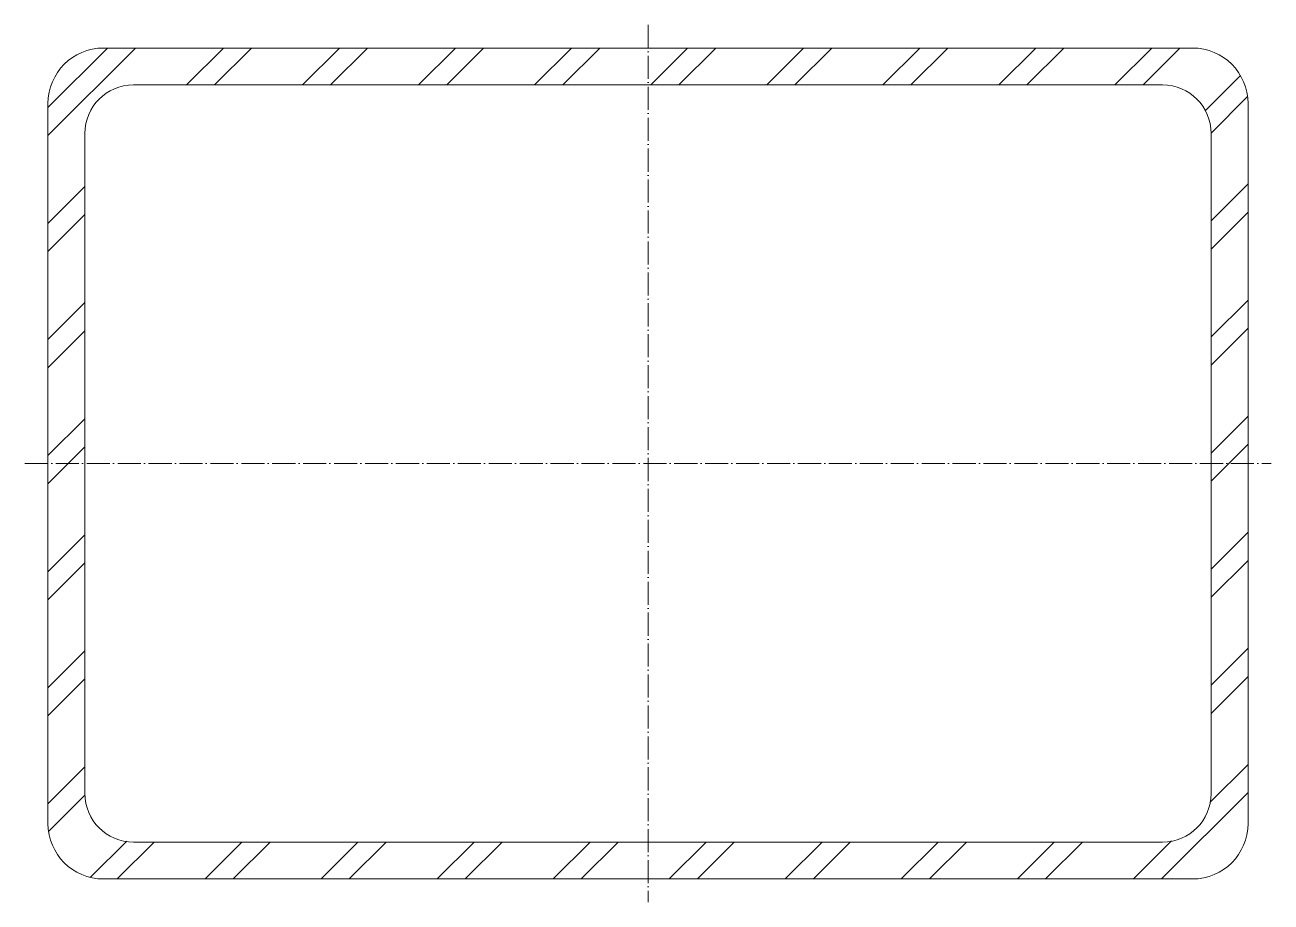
# Model space of a CAD drawing. Header units: metres. Extents: x -135 to 135, y -95 to 95.
import ezdxf

# ---------------------------------------------------------------- set-up
doc = ezdxf.new("R2010")
doc.units = ezdxf.units.M
doc.linetypes.add('MV_hartlijn_staal', pattern=[6.6, 5, -0.8, 0, -0.8])
doc.layers.add('A-DETL-GENF', color=92, linetype='Continuous', lineweight=18)

# ---------------------------------------------------------------- blocks, each defined once
blk = doc.blocks.new('28 Staalprofielen- koker RHS-2d - K260_180_8-5067753-00_0 Basismaterialen')
at = {"layer": 'A-DETL-GENF', "lineweight": 13}
h = blk.add_hatch(dxfattribs=at)
h.set_pattern_fill('FP_307', color=256, style=0, pattern_type=2)
h.set_pattern_definition([(225, (-2820.222, -3147.215), (12.57236, -12.57236), []), (225, (-2820.222, -3166.265), (12.57236, -12.57236), [])])
h.paths.add_polyline_path([(118, 90), (-118, 90), (-121.11, 89.59), (-124, 88.39), (-126.49, 86.49), (-128.39, 84), (-129.59, 81.11), (-130, 78), (-130, -78), (-129.59, -81.11), (-128.39, -84), (-126.49, -86.49), (-124, -88.39), (-121.11, -89.59), (-118, -90), (118, -90), (121.11, -89.59), (124, -88.39), (126.49, -86.49), (128.39, -84), (129.59, -81.11), (130, -78), (130, 78), (129.59, 81.11), (128.39, 84), (126.49, 86.49), (124, 88.39), (121.11, 89.59)])
h.paths.add_polyline_path([(-111.5, 82), (111.5, 82), (114.22, 81.64), (116.75, 80.59), (118.92, 78.92), (120.59, 76.75), (121.64, 74.22), (122, 71.5), (122, -71.5), (121.64, -74.22), (120.59, -76.75), (118.92, -78.92), (116.75, -80.59), (114.22, -81.64), (111.5, -82), (-111.5, -82), (-114.22, -81.64), (-116.75, -80.59), (-118.92, -78.92), (-120.59, -76.75), (-121.64, -74.22), (-122, -71.5), (-122, 71.5), (-121.64, 74.22), (-120.59, 76.75), (-118.92, 78.92), (-116.75, 80.59), (-114.22, 81.64)])
at = {"layer": 'A-DETL-GENF', "linetype": 'MV_hartlijn_staal', "lineweight": 13}
for p, q in [((0, 95), (0, -95)), ((-135, 0), (135, 0))]:
    blk.add_line(p, q, dxfattribs=at)
at = {"layer": 'A-DETL-GENF'}
for p, q in [((118, 90), (-118, 90)), ((118, 90), (-118, 90)), ((-111.5, 82), (111.5, 82)), ((111.5, 82), (-111.5, 82)), ((-130, 78), (-130, -78)), ((-130, 78), (-130, -78)), ((130, -78), (130, 78)), ((130, -78), (130, 78)), ((-122, -71.5), (-122, 71.5)), ((-122, 71.5), (-122, -71.5)), ((122, 71.5), (122, -71.5)), ((122, -71.5), (122, 71.5)), ((111.5, -82), (-111.5, -82)), ((-111.5, -82), (111.5, -82)), ((-118, -90), (118, -90)), ((-118, -90), (118, -90))]:
    blk.add_line(p, q, dxfattribs=at)
for centre, radius, start, end in [((-118, 78), 12, 90, 180), ((-118, 78), 12, 90, 180), ((118, 78), 12, 360, 90), ((118, 78), 12, 360, 90), ((-111.5, 71.5), 10.5, 90, 180), ((-111.5, 71.5), 10.5, 90, 180), ((111.5, 71.5), 10.5, 360, 90), ((111.5, 71.5), 10.5, 0, 90), ((-111.5, -71.5), 10.5, 180, 270), ((-111.5, -71.5), 10.5, 180, 270), ((111.5, -71.5), 10.5, 270, 0), ((111.5, -71.5), 10.5, 270, 0), ((-118, -78), 12, 180, 270), ((-118, -78), 12, 180, 270), ((118, -78), 12, 270, 0), ((118, -78), 12, 270, 0)]:
    blk.add_arc(centre, radius, start, end, dxfattribs=at)

msp = doc.modelspace()

# ---------------------------------------------------------------- block references
msp.add_blockref('28 Staalprofielen- koker RHS-2d - K260_180_8-5067753-00_0 Basismaterialen', (0, 0))

doc.saveas('drawing.dxf')
